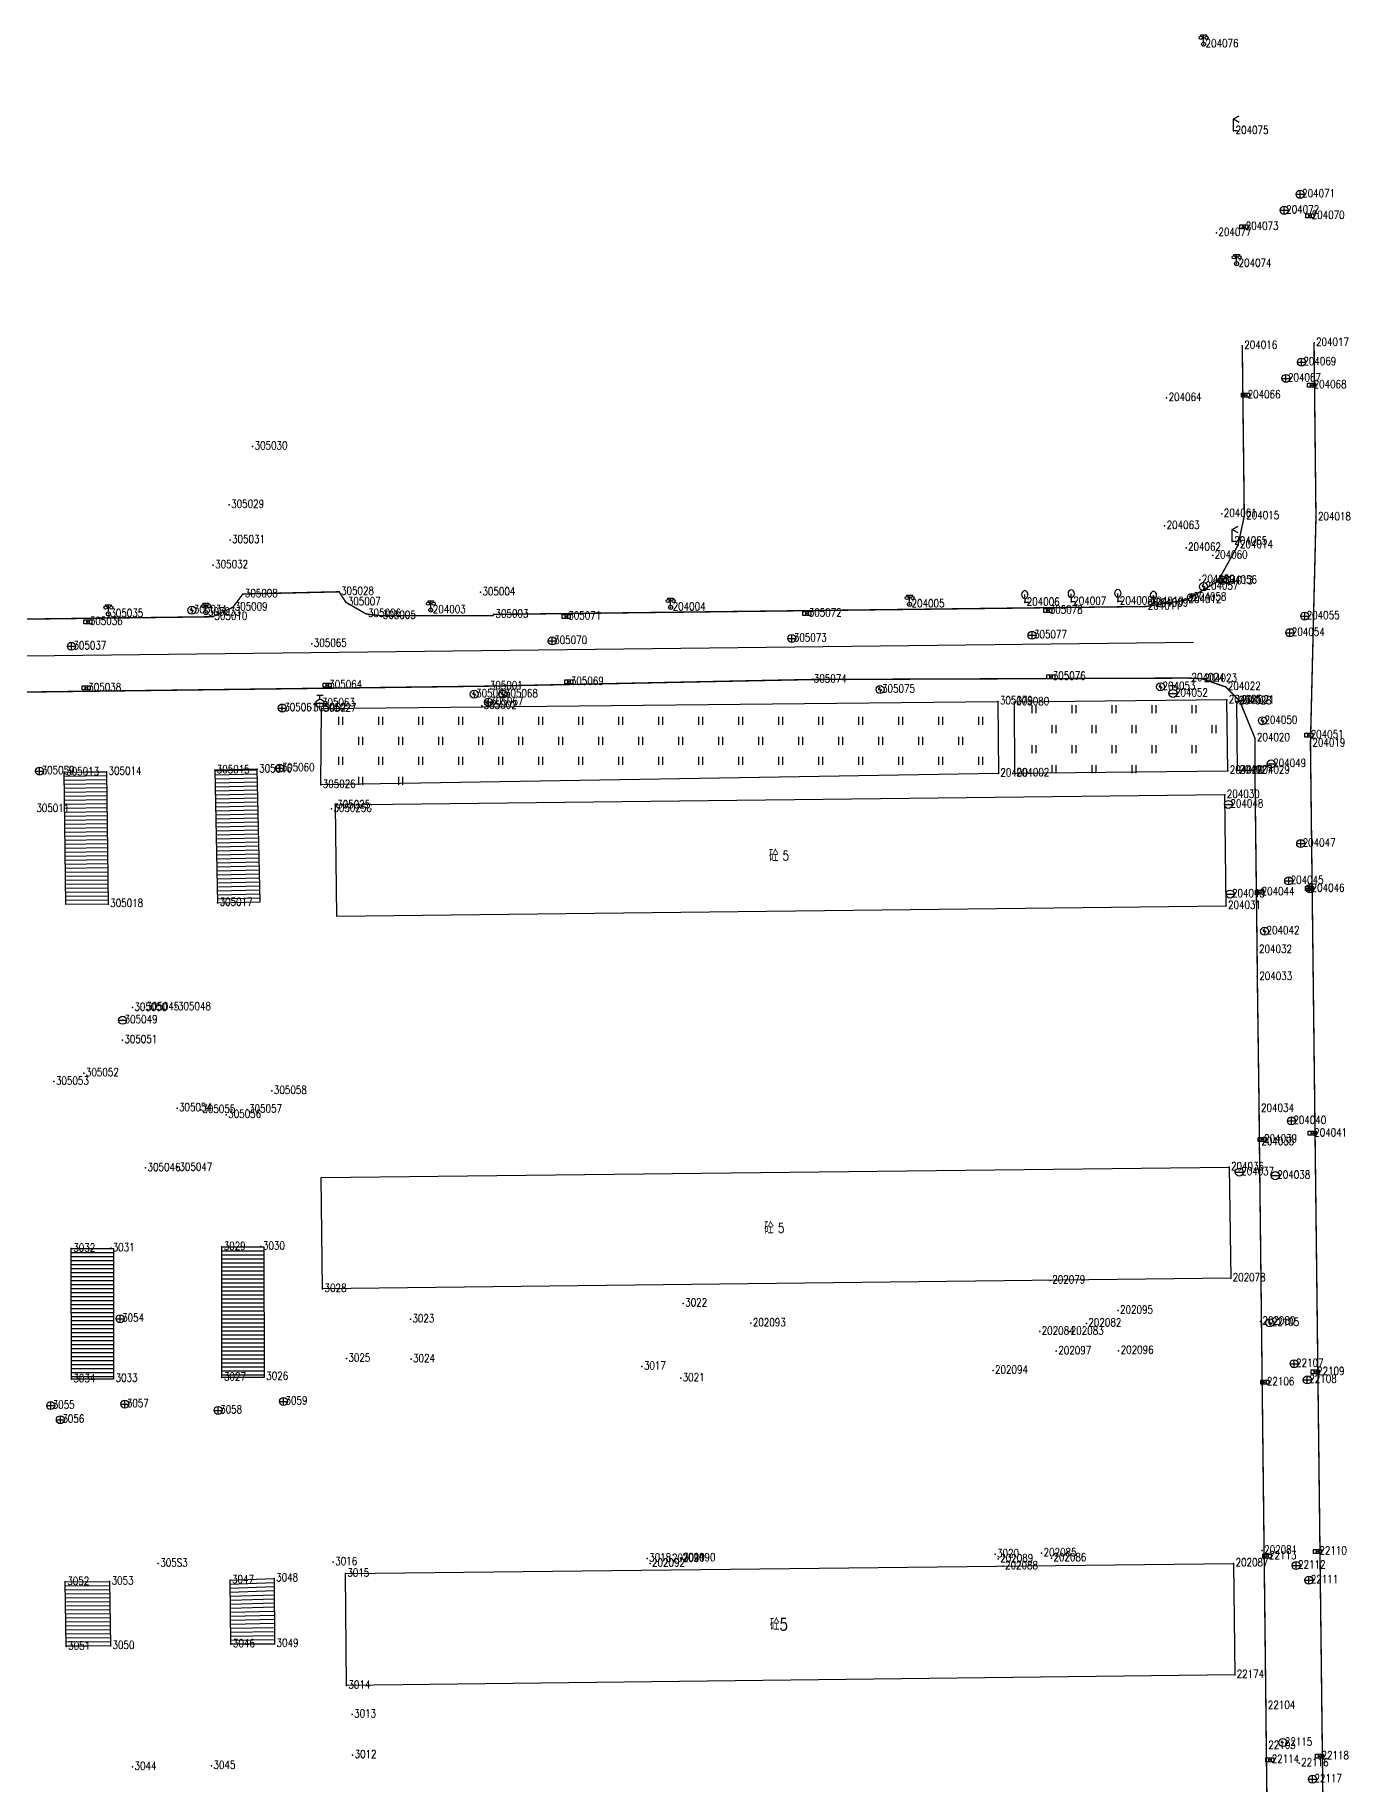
# Model space of a CAD drawing. Extents: x 953 to 1485, y 1110 to 1494.
# Drawn here: x 1320.2 to 1484.5, y 1275.4 to 1493.9 of the extents above; entities that cross this region are included whole.
import ezdxf
from ezdxf.enums import TextEntityAlignment as Align

# ---------------------------------------------------------------- set-up
doc = ezdxf.new("R2010")
doc.units = 0
doc.header["$LTSCALE"] = 0.5
doc.header["$PDSIZE"] = 0.2
doc.layers.get('0').update_dxf_attribs({"linetype": 'CONTINUOUS'})
doc.layers.add('ASSIST', color=7, linetype='CONTINUOUS', plot=False)
for name, color, linetype in [('DLDW', 11, 'CONTINUOUS'), ('DLSS', 4, 'CONTINUOUS'), ('GXYZ', 2, 'CONTINUOUS'), ('JMD', 6, 'CONTINUOUS'), ('ZBTZ', 3, 'CONTINUOUS'), ('ZDH', 1, 'CONTINUOUS')]:
    doc.layers.add(name, color=color, linetype=linetype)
doc.styles.add('HZ', font='rs.shx', dxfattribs={"width": 0.8, "bigfont": 'hztxt.shx'})
doc.linetypes.add('1161', pattern='A,0,[149,AAA.SHX,S=0.15,R=0,X=0,Y=0],-1.6', length=1.6)

# ---------------------------------------------------------------- blocks, each defined once
blk = doc.blocks.new('gc097')
for p, q in [((-0.7, 2), (-0.7, 2.3)), ((-0.7, 2.3), (0.7, 2.3)), ((0, 0.5), (0, 2.3)), ((0.7, 2.3), (0.7, 2))]:
    blk.add_line(p, q)
for centre, radius in [((-0.7, 1.6), 0.4), ((0, 0), 0.5), ((0.73, 1.6), 0.4)]:
    blk.add_circle(centre, radius)
blk = doc.blocks.new('gc052')
for p, q in [((0, 3), (1.39, 3.8)), ((0, 3), (1.39, 2.2)), ((0, 0), (0, 3)), ((1, 0), (0, 0))]:
    blk.add_line(p, q)
blk = doc.blocks.new('gc133')
for p, q in [((-1, 0), (1, 0)), ((-0.8, 2), (0.8, 2)), ((0, 1), (0, 2))]:
    blk.add_line(p, q)
blk.add_circle((0, 0), 1)
blk = doc.blocks.new('gc042')
blk.add_line((-1, 0), (1, 0))
blk.add_circle((0, 0), 1)
blk = doc.blocks.new('gc041')
for p, q in [((-1, 0.5), (1, 0.5)), ((-1, -0.5), (-1, 0.5)), ((-0.33, 0.5), (-0.33, -0.5)), ((0.33, 0.5), (0.33, -0.5)), ((1, 0.5), (1, -0.5)), ((1, -0.5), (-1, -0.5))]:
    blk.add_line(p, q)
blk = doc.blocks.new('gc043')
for p, q in [((-1, 0), (1, 0)), ((0, -1), (0, 1))]:
    blk.add_line(p, q)
blk.add_circle((0, 0), 1)
blk = doc.blocks.new('gc050')
for p, q in [((-0.35, 0), (0.05, 0.69)), ((-0.35, 0), (0.35, 0)), ((0.35, 0), (-0.06, -0.69))]:
    blk.add_line(p, q)
blk.add_circle((0, 0), 1)
blk = doc.blocks.new('gc188')
blk.add_circle((0, 0), 1)
blk = doc.blocks.new('gc143')
for p, q in [((0, 1), (0, 2)), ((0, 1), (0, 0)), ((1, 0), (0, 0))]:
    blk.add_line(p, q)
for centre, start, end in [((0.225, 2), 102.68038, 257.31962), ((-0.225, 2), 282.68038, 77.31962)]:
    blk.add_arc(centre, 1.025, start, end)
blk = doc.blocks.new('gc323')
at = {"flags": 128}
for points in [[(-0.5, 0), (-0.5, 2)], [(0.5, 0), (0.5, 2)]]:
    blk.add_lwpolyline(points, dxfattribs=at)

msp = doc.modelspace()

# ---------------------------------------------------------------- linework, layer by layer
at = {"linetype": 'Continuous'}
msp.add_line((1228.66, 1415.36, 10.81), (1464.96, 1418.07), dxfattribs=at)
at = {"layer": 'ASSIST', "linetype": 'Continuous', "flags": 128}
for points in [[(1329.13, 1401.9), (1329.33, 1385.37), (1324.04, 1385.31), (1323.83, 1401.84)], [(1342.65, 1402.09), (1343.01, 1385.53), (1348.31, 1385.65), (1347.95, 1402.2)], [(1324.73, 1325.99), (1324.72, 1342.32), (1329.99, 1342.32), (1330.01, 1326)], [(1343.55, 1326.22), (1343.52, 1342.53), (1348.8, 1342.54), (1348.83, 1326.23)], [(1324.08, 1292.6), (1323.97, 1300.67), (1329.51, 1300.72), (1329.62, 1292.67)], [(1344.67, 1292.89), (1344.56, 1300.9), (1350.07, 1301.11), (1350.11, 1292.94)]]:
    msp.add_lwpolyline(points, close=True, dxfattribs=at)
at = {"layer": 'DLSS', "linetype": 'Continuous', "const_width": 0.175, "flags": 128}
for points in [[(1480.04, 1455.48), (1480.28, 1433.69), (1479.59, 1405.43), (1481.85, 1213.92)], [(1377.49, 1421.55), (1459.01, 1422.54), (1464.1, 1423.36), (1468.03, 1425.71), (1470.54, 1430.22), (1471.32, 1433.84), (1471.07, 1455.12)], [(1312.17, 1420.88), (1342.36, 1421.26), (1344.89, 1422.42), (1346.16, 1424.1), (1358.18, 1424.38), (1359.03, 1423.07), (1361.56, 1421.61), (1363.41, 1421.39), (1377.49, 1421.39)], [(1216.91, 1400.79), (1219.98, 1407.4), (1229.42, 1410.8), (1250.92, 1411.11), (1311.19, 1411.75), (1376.78, 1412.59), (1417.27, 1413.42), (1464.48, 1413.6), (1466.04, 1413.51), (1469.01, 1412.49), (1470.72, 1410.79), (1472.65, 1406.1), (1472.65, 1402.07), (1472.92, 1379.64), (1472.95, 1376.26), (1473.17, 1359.79), (1473.21, 1355.64), (1474.02, 1285.2), (1474.07, 1280.2), (1474.27, 1263.71)]]:
    msp.add_lwpolyline(points, dxfattribs=at)
at = {"layer": 'JMD', "linetype": 'Continuous'}
for p, q in [((1329.13, 1401.87), (1323.83, 1401.81)), ((1324.04, 1385.31), (1323.83, 1401.84)), ((1329.14, 1401.37), (1323.84, 1401.31)), ((1329.14, 1400.87), (1323.85, 1400.81)), ((1329.13, 1401.9), (1329.33, 1385.37)), ((1342.65, 1402.09), (1343.01, 1385.53)), ((1342.66, 1402.03), (1347.95, 1402.14)), ((1342.67, 1401.53), (1347.96, 1401.64)), ((1342.68, 1401.03), (1347.97, 1401.14)), ((1348.31, 1385.65), (1347.95, 1402.2)), ((1329.15, 1400.37), (1323.85, 1400.31)), ((1329.16, 1399.87), (1323.86, 1399.81)), ((1329.16, 1399.37), (1323.87, 1399.31)), ((1329.17, 1398.87), (1323.87, 1398.81)), ((1342.69, 1400.53), (1347.99, 1400.64)), ((1342.7, 1400.03), (1348, 1400.14)), ((1342.71, 1399.53), (1348.01, 1399.64)), ((1342.72, 1399.03), (1348.02, 1399.14)), ((1342.73, 1398.53), (1348.03, 1398.64)), ((1329.17, 1398.37), (1323.88, 1398.31)), ((1329.18, 1397.87), (1323.88, 1397.81)), ((1329.19, 1397.37), (1323.89, 1397.31)), ((1329.19, 1396.87), (1323.9, 1396.81)), ((1342.74, 1398.03), (1348.04, 1398.14)), ((1342.75, 1397.53), (1348.05, 1397.64)), ((1342.76, 1397.03), (1348.06, 1397.14)), ((1342.77, 1396.53), (1348.07, 1396.64)), ((1329.2, 1396.37), (1323.9, 1396.31)), ((1329.2, 1395.87), (1323.91, 1395.81)), ((1329.21, 1395.37), (1323.91, 1395.31)), ((1329.22, 1394.87), (1323.92, 1394.81)), ((1329.22, 1394.37), (1323.93, 1394.31)), ((1342.79, 1396.03), (1348.08, 1396.14)), ((1342.8, 1395.53), (1348.09, 1395.64)), ((1342.81, 1395.03), (1348.11, 1395.14)), ((1342.82, 1394.53), (1348.12, 1394.64)), ((1329.23, 1393.87), (1323.93, 1393.81)), ((1329.24, 1393.37), (1323.94, 1393.31)), ((1329.24, 1392.87), (1323.95, 1392.81)), ((1329.25, 1392.37), (1323.95, 1392.31)), ((1342.83, 1394.03), (1348.13, 1394.14)), ((1342.84, 1393.53), (1348.14, 1393.64)), ((1342.85, 1393.03), (1348.15, 1393.14)), ((1342.86, 1392.53), (1348.16, 1392.64)), ((1342.87, 1392.03), (1348.17, 1392.14)), ((1329.25, 1391.87), (1323.96, 1391.81)), ((1329.26, 1391.37), (1323.96, 1391.31)), ((1329.27, 1390.87), (1323.97, 1390.81)), ((1329.27, 1390.37), (1323.98, 1390.31)), ((1329.28, 1389.87), (1323.98, 1389.81)), ((1342.88, 1391.53), (1348.18, 1391.64)), ((1342.89, 1391.03), (1348.19, 1391.14)), ((1342.91, 1390.53), (1348.2, 1390.65)), ((1342.92, 1390.03), (1348.21, 1390.15)), ((1329.28, 1389.37), (1323.99, 1389.31)), ((1329.29, 1388.87), (1323.99, 1388.81)), ((1329.3, 1388.37), (1324, 1388.31)), ((1329.3, 1387.87), (1324.01, 1387.81)), ((1342.93, 1389.53), (1348.22, 1389.65)), ((1342.94, 1389.03), (1348.24, 1389.15)), ((1342.95, 1388.53), (1348.25, 1388.65)), ((1342.96, 1388.03), (1348.26, 1388.15)), ((1342.97, 1387.53), (1348.27, 1387.65)), ((1329.31, 1387.37), (1324.01, 1387.31)), ((1329.32, 1386.87), (1324.02, 1386.81)), ((1329.32, 1386.37), (1324.03, 1386.31)), ((1329.33, 1385.87), (1324.03, 1385.81)), ((1342.98, 1387.03), (1348.28, 1387.15)), ((1342.99, 1386.53), (1348.29, 1386.65)), ((1343, 1386.03), (1348.3, 1386.15)), ((1343.01, 1385.53), (1348.31, 1385.65)), ((1329.33, 1385.37), (1324.04, 1385.31)), ((1324.73, 1325.99), (1324.72, 1342.32)), ((1324.72, 1342.32), (1329.99, 1342.32)), ((1324.72, 1341.82), (1329.99, 1341.82)), ((1329.99, 1342.32), (1330.01, 1326)), ((1343.52, 1342.53), (1348.8, 1342.54)), ((1343.55, 1326.22), (1343.52, 1342.53)), ((1343.52, 1342.03), (1348.8, 1342.04)), ((1348.8, 1342.54), (1348.83, 1326.23)), ((1324.72, 1341.32), (1329.99, 1341.32)), ((1324.72, 1340.82), (1329.99, 1340.82)), ((1324.72, 1340.32), (1329.99, 1340.32)), ((1324.72, 1339.82), (1329.99, 1339.82)), ((1343.52, 1341.53), (1348.8, 1341.54)), ((1343.52, 1341.03), (1348.8, 1341.04)), ((1343.52, 1340.53), (1348.8, 1340.54)), ((1343.53, 1340.03), (1348.8, 1340.04)), ((1324.72, 1339.32), (1329.99, 1339.32)), ((1324.72, 1338.82), (1329.99, 1338.82)), ((1324.72, 1338.32), (1329.99, 1338.32)), ((1324.72, 1337.82), (1329.99, 1337.82)), ((1343.53, 1339.53), (1348.8, 1339.54)), ((1343.53, 1339.03), (1348.8, 1339.04)), ((1343.53, 1338.53), (1348.8, 1338.54)), ((1343.53, 1338.03), (1348.81, 1338.04)), ((1343.53, 1337.53), (1348.81, 1337.54)), ((1324.72, 1337.32), (1329.99, 1337.32)), ((1324.72, 1336.82), (1329.99, 1336.82)), ((1324.72, 1336.32), (1329.99, 1336.32)), ((1324.72, 1335.82), (1330, 1335.82)), ((1324.72, 1335.32), (1330, 1335.32)), ((1343.53, 1337.03), (1348.81, 1337.04)), ((1343.53, 1336.53), (1348.81, 1336.54)), ((1343.53, 1336.03), (1348.81, 1336.04)), ((1343.53, 1335.53), (1348.81, 1335.54)), ((1324.72, 1334.82), (1330, 1334.82)), ((1324.72, 1334.32), (1330, 1334.32)), ((1324.72, 1333.82), (1330, 1333.82)), ((1324.72, 1333.32), (1330, 1333.32)), ((1343.53, 1335.03), (1348.81, 1335.04)), ((1343.54, 1334.53), (1348.81, 1334.54)), ((1343.54, 1334.03), (1348.81, 1334.04)), ((1343.54, 1333.53), (1348.81, 1333.54)), ((1343.54, 1333.03), (1348.81, 1333.04)), ((1324.73, 1332.82), (1330, 1332.82)), ((1324.73, 1332.32), (1330, 1332.32)), ((1324.73, 1331.82), (1330, 1331.82)), ((1324.73, 1331.32), (1330, 1331.32)), ((1324.73, 1330.82), (1330, 1330.82)), ((1343.54, 1332.53), (1348.81, 1332.54)), ((1343.54, 1332.03), (1348.82, 1332.04)), ((1343.54, 1331.53), (1348.82, 1331.54)), ((1343.54, 1331.03), (1348.82, 1331.04)), ((1324.73, 1330.32), (1330, 1330.32)), ((1324.73, 1329.82), (1330, 1329.82)), ((1324.73, 1329.32), (1330, 1329.32)), ((1324.73, 1328.82), (1330, 1328.82)), ((1343.54, 1330.53), (1348.82, 1330.54)), ((1343.54, 1330.03), (1348.82, 1330.04)), ((1343.54, 1329.53), (1348.82, 1329.54)), ((1343.55, 1329.03), (1348.82, 1329.04)), ((1324.73, 1328.32), (1330, 1328.32)), ((1324.73, 1327.82), (1330, 1327.82)), ((1324.73, 1327.32), (1330, 1327.32)), ((1324.73, 1326.82), (1330, 1326.82)), ((1343.55, 1328.53), (1348.82, 1328.54)), ((1343.55, 1328.03), (1348.82, 1328.04)), ((1343.55, 1327.53), (1348.82, 1327.54)), ((1343.55, 1327.03), (1348.82, 1327.04)), ((1343.55, 1326.53), (1348.83, 1326.54)), ((1324.73, 1326.32), (1330, 1326.32)), ((1323.97, 1300.67), (1329.51, 1300.72)), ((1324.08, 1292.6), (1323.97, 1300.67)), ((1329.51, 1300.72), (1329.62, 1292.67)), ((1344.56, 1300.9), (1350.07, 1301.11)), ((1344.67, 1292.89), (1344.56, 1300.9)), ((1344.57, 1300.4), (1350.08, 1300.6)), ((1350.07, 1301.11), (1350.11, 1292.94)), ((1323.98, 1300.17), (1329.51, 1300.22)), ((1323.99, 1299.67), (1329.52, 1299.72)), ((1324, 1299.17), (1329.53, 1299.22)), ((1324, 1298.67), (1329.54, 1298.72)), ((1324.01, 1298.17), (1329.54, 1298.23)), ((1344.57, 1299.9), (1350.08, 1300.09)), ((1344.58, 1299.4), (1350.08, 1299.58)), ((1344.59, 1298.9), (1350.08, 1299.07)), ((1344.6, 1298.4), (1350.09, 1298.56)), ((1344.6, 1297.9), (1350.09, 1298.05)), ((1324.02, 1297.67), (1329.55, 1297.73)), ((1324.02, 1297.17), (1329.56, 1297.23)), ((1324.03, 1296.67), (1329.56, 1296.73)), ((1324.04, 1296.17), (1329.57, 1296.23)), ((1344.61, 1297.4), (1350.09, 1297.54)), ((1344.62, 1296.9), (1350.09, 1297.03)), ((1344.62, 1296.4), (1350.1, 1296.52)), ((1344.63, 1295.9), (1350.1, 1296.01)), ((1324.04, 1295.67), (1329.58, 1295.73)), ((1324.05, 1295.17), (1329.58, 1295.23)), ((1324.06, 1294.67), (1329.59, 1294.73)), ((1324.06, 1294.17), (1329.6, 1294.24)), ((1324.07, 1293.67), (1329.6, 1293.74)), ((1344.64, 1295.4), (1350.1, 1295.5)), ((1344.65, 1294.9), (1350.1, 1294.99)), ((1344.65, 1294.4), (1350.11, 1294.48)), ((1344.66, 1293.9), (1350.11, 1293.97)), ((1324.08, 1293.17), (1329.61, 1293.24)), ((1324.08, 1292.67), (1329.62, 1292.74)), ((1344.67, 1293.4), (1350.11, 1293.46)), ((1344.67, 1292.9), (1350.11, 1292.95))]:
    msp.add_line(p, q, dxfattribs=at)
at = {"layer": 'JMD', "linetype": 'Continuous', "flags": 128}
for points in [[(1469.04, 1385.14), (1468.89, 1399.01), (1357.71, 1397.71), (1357.85, 1383.84)], [(1469.42, 1352.51), (1469.62, 1338.61), (1356.12, 1337.29), (1355.93, 1351.18)]]:
    msp.add_lwpolyline(points, close=True, dxfattribs=at)
at = {"layer": 'JMD', "linetype": 'Continuous', "elevation": 14.28, "flags": 128}
msp.add_lwpolyline([(1469.98, 1302.99), (1470.12, 1289.05), (1359.1, 1287.72), (1358.97, 1301.72)], close=True, dxfattribs=at)
at = {"layer": 'ZBTZ', "linetype": '1161', "flags": 128}
for points in [[(1355.98, 1409.81), (1440.53, 1410.69), (1440.59, 1401.69), (1355.9, 1400.27)], [(1472.65, 1402.07), (1470.46, 1402.06), (1470.37, 1410.69), (1470.72, 1410.79), (1472.65, 1406.1), (1472.65, 1402.07)]]:
    msp.add_lwpolyline(points, close=True, dxfattribs=at)
at = {"layer": 'ZBTZ', "linetype": '1161', "elevation": 14.03, "flags": 128}
msp.add_lwpolyline([(1442.57, 1410.59), (1442.59, 1401.71), (1469.26, 1402.03), (1469.14, 1410.86)], close=True, dxfattribs=at)
at = {"layer": 'ZDH', "linetype": 'Continuous'}
for p in [(1466.23, 1492.8, 13.77), (1469.98, 1481.96, 13.82), (1478.3, 1474.04, 13.7), (1476.31, 1472.04, 13.74), (1479.5, 1471.35, 13.68), (1467.84, 1469.22, 13.89), (1471.25, 1469.99, 13.7), (1470.36, 1465.37, 13.86), (1480.04, 1455.48, 13.72), (1471.07, 1455.12, 13.73), (1476.53, 1451.03, 13.8), (1478.46, 1453.07, 13.76), (1471.49, 1448.94, 13.75), (1479.74, 1450.19, 13.74), (1461.62, 1448.6, 15.53), (1347.38, 1442.54, 15.85), (1344.45, 1435.26, 16.37), (1468.51, 1434.12, 14), (1471.32, 1433.84, 13.81), (1480.28, 1433.69, 13.8), (1461.37, 1432.62, 15.93), (1344.56, 1430.85, 15.15), (1464.04, 1429.89, 14.66), (1469.82, 1430.68, 14.01), (1470.54, 1430.22, 13.86), (1342.45, 1427.71, 14.13), (1467.37, 1428.92, 14.03), (1465.77, 1425.88, 13.98), (1466.22, 1425.02, 13.93), (1468.03, 1425.71, 13.81), (1468.54, 1425.8, 13.83), (1346.16, 1424.1, 13.42), (1358.18, 1424.38, 13.64), (1359.03, 1423.07, 13.55), (1375.85, 1424.32, 13.92), (1429.49, 1422.81, 13.95), (1443.88, 1423.03, 13.11), (1449.7, 1423.14, 13.18), (1455.52, 1423.18, 13.22), (1459.39, 1423.12, 17.2), (1459.96, 1422.94, 13.44), (1464.1, 1423.36, 13.87), (1464.72, 1423.67, 13.88), (1326.78, 1420.63, 12.83), (1329.35, 1421.61, 13.08), (1339.79, 1422.08, 13.29), (1341.55, 1421.79, 13.31), (1342.36, 1421.26, 13.18), (1344.89, 1422.42, 13.3), (1361.56, 1421.61, 13.55), (1363.41, 1421.39, 13.58), (1369.65, 1422.09, 13.83), (1377.49, 1421.55, 13.77), (1386.58, 1421.3, 13.8), (1399.62, 1422.43, 13.98), (1416.64, 1421.67, 13.82), (1446.76, 1422.05, 13.81), (1459.01, 1422.54, 13.86), (1478.88, 1421.35, 13.95), (1384.82, 1418.25, 13.87), (1414.77, 1418.56, 13.91), (1444.79, 1418.95, 13.9), (1477.01, 1419.27, 13.99), (1324.73, 1417.57, 12.86), (1354.78, 1417.88, 13.5), (1326.59, 1412.36, 12.84), (1356.71, 1412.71, 13.49), (1376.78, 1412.59, 13.77), (1386.9, 1413.12, 13.8), (1417.27, 1413.42, 13.85), (1425.8, 1412.17, 14.02), (1447.13, 1413.77, 13.84), (1460.85, 1412.51, 14.02), (1462.41, 1411.68, 13.13), (1464.48, 1413.6, 13.86), (1466.04, 1413.51, 13.87), (1469.01, 1412.49, 13.89), (1351.09, 1409.86, 13.52), (1354.7, 1409.82, 13.6), (1355.8, 1410.46, 12.83), (1355.98, 1409.81, 13.61), (1375.07, 1411.58, 13.9), (1376.02, 1410.14, 13.93), (1376.85, 1410.59, 13.92), (1378.67, 1411.6, 13.93), (1440.53, 1410.69, 14.02), (1442.57, 1410.59, 14.03), (1469.14, 1410.86, 13.99), (1470.37, 1410.69, 13.99), (1470.72, 1410.79, 13.87), (1473.59, 1408.27, 13.86), (1472.65, 1406.1, 13.86), (1479.37, 1406.46, 13.82), (1479.59, 1405.43, 13.81), (1320.76, 1401.97, 13.81), (1323.83, 1401.84, 13.96), (1329.13, 1401.9, 13.96), (1342.65, 1402.09, 13.91), (1347.95, 1402.2, 13.91), (1350.76, 1402.34, 13.89), (1440.59, 1401.69, 14.16), (1442.59, 1401.71, 14.17), (1469.26, 1402.03, 14.15), (1470.46, 1402.06, 14.13), (1472.65, 1402.07, 13.84), (1474.68, 1402.87, 13.84), (1355.9, 1400.27, 14.2), (1468.89, 1399.01, 14.33), (1357.22, 1397.27, 14.32), (1357.71, 1397.71, 19.72), (1469.34, 1397.82, 14.35), (1478.37, 1392.92, 13.91), (1476.87, 1388.25, 13.95), (1343.01, 1385.53, 19.73), (1469.54, 1386.61, 14.35), (1473.23, 1386.85, 13.92), (1479.48, 1387.29, 13.87), (1329.33, 1385.37, 19.74), (1469.04, 1385.14, 14.35), (1473.85, 1381.97, 13.89), (1472.92, 1379.64, 13.88), (1472.95, 1376.26, 13.88), (1332.35, 1372.42, 14.06), (1333.86, 1372.47, 14.29), (1337.8, 1372.5, 14.31), (1331.13, 1370.85, 14.05), (1331.1, 1368.38, 14.06), (1326.29, 1364.23, 14.02), (1322.55, 1363.18, 14.03), (1349.79, 1362.02, 14.02), (1337.93, 1359.87, 14.17), (1340.85, 1359.66, 14.01), (1346.69, 1359.71, 14), (1473.17, 1359.79, 13.78), (1344.08, 1359.03, 14), (1477.21, 1358.27, 13.82), (1473.21, 1355.64, 13.78), (1473.55, 1355.96, 13.76), (1479.81, 1356.72, 13.76), (1334, 1352.39, 14.29), (1337.98, 1352.43, 14.3), (1469.42, 1352.51, 14.33), (1470.69, 1351.87, 14.32), (1475.2, 1351.43, 13.76), (1324.72, 1342.32, 19.7), (1329.64, 1342.37, 19.7), (1343.52, 1342.53, 19.72), (1348.42, 1342.58, 19.71), (1447.07, 1338.33, 14.33), (1469.62, 1338.61, 14.33), (1356.12, 1337.29, 14.31), (1401.2, 1335.47, 14.3), (1330.82, 1333.56, 13.99), (1367.1, 1333.49, 14.25), (1455.55, 1334.57, 14.29), (1473.34, 1333.22, 13.79), (1474.51, 1333.04, 13.67), (1409.65, 1332.99, 17.13), (1445.75, 1331.96, 14.01), (1449.38, 1331.94, 13.94), (1451.59, 1332.97, 14.05), (1447.83, 1329.5, 13.93), (1455.62, 1329.56, 13.95), (1359.1, 1328.58, 14.04), (1367.18, 1328.5, 14.02), (1396.04, 1327.59, 13.97), (1439.92, 1327.08, 14.29), (1477.55, 1327.93, 13.66), (1480.17, 1326.9, 13.61), (1324.73, 1325.99, 14.01), (1330.01, 1326.07, 14.01), (1343.55, 1326.22, 14.01), (1348.83, 1326.31, 14.02), (1400.88, 1326.12, 14.05), (1473.9, 1325.61, 13.62), (1479.2, 1325.92, 13.65), (1322.15, 1322.7, 13.93), (1331.41, 1322.89, 13.93), (1343.07, 1322.1, 13.94), (1351.24, 1323.23, 13.95), (1323.35, 1320.94, 13.93), (1335.59, 1302.96, 14.13), (1357.46, 1303.14, 14.38), (1396.69, 1303.6, 14.37), (1397.05, 1302.96, 14.36), (1399.54, 1303.55, 14.26), (1400.86, 1303.65, 14.37), (1400.93, 1303.64, 14.37), (1440.17, 1304.13, 14.36), (1440.57, 1303.54, 14.38), (1441.18, 1302.64, 14.29), (1445.99, 1304.25, 13.81), (1447.22, 1303.64, 14.27), (1469.98, 1302.99, 14.28), (1473.56, 1304.59, 13.68), (1474.16, 1303.89, 13.5), (1477.8, 1302.72, 13.57), (1480.46, 1304.49, 13.51), (1323.97, 1300.67, 14.27), (1329.51, 1300.72, 14.28), (1344.56, 1300.9, 14.28), (1350.07, 1301.11, 14.28), (1358.97, 1301.72, 14.26), (1479.39, 1300.89, 13.53), (1324.08, 1292.6, 14.39), (1329.62, 1292.67, 14.39), (1344.67, 1292.89, 14.41), (1350.11, 1292.94, 14.41), (1359.1, 1287.72, 14.26), (1470.12, 1289.05, 14.27), (1474.02, 1285.2, 13.44), (1359.82, 1284.12, 14.26), (1476.14, 1280.6, 13.43), (1359.88, 1279.04, 14.26), (1474.07, 1280.2, 13.41), (1474.5, 1278.45, 13.39), (1480.72, 1278.9, 13.4), (1332.37, 1277.57, 14.34), (1342.24, 1277.7, 14.34), (1478.18, 1278.02, 13.44), (1479.84, 1276.02, 13.4)]:
    msp.add_point(p, dxfattribs=at)

# ---------------------------------------------------------------- block references
at = {"layer": 'DLDW', "linetype": 'Continuous', "xscale": 0.5, "yscale": 0.5}
for p in [(1466.23, 1492.8, 13.77), (1470.36, 1465.37, 13.86), (1329.35, 1421.61, 13.08), (1341.55, 1421.79, 13.31), (1369.65, 1422.09, 13.83), (1399.62, 1422.43, 13.98), (1429.49, 1422.81, 13.95)]:
    msp.add_blockref('gc097', p, dxfattribs=at)
at = {"layer": 'DLSS', "linetype": 'Continuous', "xscale": 0.5, "yscale": 0.5}
for p in [(1469.98, 1481.96, 13.82), (1469.82, 1430.68, 14.01)]:
    msp.add_blockref('gc052', p, dxfattribs=at)
at = {"layer": 'GXYZ', "linetype": 'Continuous', "xscale": 0.5, "yscale": 0.5}
for name, p in [('gc043', (1478.3, 1474.04, 13.7)), ('gc043', (1476.31, 1472.04, 13.74)), ('gc041', (1479.5, 1471.35, 13.68)), ('gc041', (1471.25, 1469.99, 13.7)), ('gc043', (1478.46, 1453.07, 13.76)), ('gc043', (1476.53, 1451.03, 13.8)), ('gc041', (1471.49, 1448.94, 13.75)), ('gc041', (1479.74, 1450.19, 13.74)), ('gc050', (1466.22, 1425.02, 13.93)), ('gc041', (1468.54, 1425.8, 13.83)), ('gc050', (1464.72, 1423.67, 13.88)), ('gc041', (1326.78, 1420.63, 12.83)), ('gc050', (1339.79, 1422.08, 13.29)), ('gc041', (1386.58, 1421.3, 13.8)), ('gc041', (1416.64, 1421.67, 13.82)), ('gc041', (1446.76, 1422.05, 13.81)), ('gc043', (1478.88, 1421.35, 13.95)), ('gc043', (1384.82, 1418.25, 13.87)), ('gc043', (1414.77, 1418.56, 13.91)), ('gc043', (1444.79, 1418.95, 13.9)), ('gc043', (1477.01, 1419.27, 13.99)), ('gc043', (1324.73, 1417.57, 12.86)), ('gc041', (1447.13, 1413.77, 13.84)), ('gc041', (1326.59, 1412.36, 12.84)), ('gc041', (1356.71, 1412.71, 13.49)), ('gc050', (1375.07, 1411.58, 13.9)), ('gc050', (1378.67, 1411.6, 13.93)), ('gc041', (1386.9, 1413.12, 13.8)), ('gc050', (1425.8, 1412.17, 14.02)), ('gc050', (1460.85, 1412.51, 14.02)), ('gc133', (1462.41, 1411.68, 13.13)), ('gc043', (1351.09, 1409.86, 13.52)), ('gc133', (1355.8, 1410.46, 12.83)), ('gc043', (1376.85, 1410.59, 13.92)), ('gc050', (1473.59, 1408.27, 13.86)), ('gc041', (1479.37, 1406.46, 13.82)), ('gc042', (1474.68, 1402.87, 13.84)), ('gc043', (1320.76, 1401.97, 13.81)), ('gc043', (1350.76, 1402.34, 13.89)), ('gc042', (1469.34, 1397.82, 14.35)), ('gc043', (1478.37, 1392.92, 13.91)), ('gc043', (1476.87, 1388.25, 13.95)), ('gc043', (1479.48, 1387.29, 13.87)), ('gc042', (1469.54, 1386.61, 14.35)), ('gc041', (1473.23, 1386.85, 13.92)), ('gc041', (1479.48, 1387.29, 13.87)), ('gc050', (1473.85, 1381.97, 13.89)), ('gc042', (1331.13, 1370.85, 14.05)), ('gc043', (1477.21, 1358.27, 13.82)), ('gc041', (1473.55, 1355.96, 13.76)), ('gc041', (1479.81, 1356.72, 13.76)), ('gc042', (1470.69, 1351.87, 14.32)), ('gc042', (1475.2, 1351.43, 13.76)), ('gc043', (1330.82, 1333.56, 13.99)), ('gc050', (1474.51, 1333.04, 13.67)), ('gc043', (1477.55, 1327.93, 13.66)), ('gc041', (1480.17, 1326.9, 13.61)), ('gc041', (1473.9, 1325.61, 13.62)), ('gc043', (1479.2, 1325.92, 13.65)), ('gc043', (1322.15, 1322.7, 13.93)), ('gc043', (1331.41, 1322.89, 13.93)), ('gc043', (1343.07, 1322.1, 13.94)), ('gc043', (1351.24, 1323.23, 13.95)), ('gc043', (1323.35, 1320.94, 13.93)), ('gc041', (1480.46, 1304.49, 13.51)), ('gc041', (1474.16, 1303.89, 13.5)), ('gc043', (1477.8, 1302.72, 13.57)), ('gc043', (1479.39, 1300.89, 13.53)), ('gc188', (1476.14, 1280.6, 13.43)), ('gc041', (1474.5, 1278.45, 13.39)), ('gc041', (1480.72, 1278.9, 13.4)), ('gc043', (1479.84, 1276.02, 13.4))]:
    msp.add_blockref(name, p, dxfattribs=at)
at = {"layer": 'ZBTZ', "linetype": 'Continuous', "xscale": 0.5, "yscale": 0.5}
for name, p in [('gc143', (1443.88, 1423.03, 13.11)), ('gc143', (1449.7, 1423.14, 13.18)), ('gc143', (1455.52, 1423.18, 13.22)), ('gc143', (1459.96, 1422.94, 13.44)), ('gc323', (1445.07, 1409.21)), ('gc323', (1450.07, 1409.21)), ('gc323', (1455.07, 1409.21)), ('gc323', (1460.07, 1409.21)), ('gc323', (1465.07, 1409.21)), ('gc323', (1358.4, 1407.77)), ('gc323', (1363.4, 1407.77)), ('gc323', (1368.4, 1407.77)), ('gc323', (1373.4, 1407.77)), ('gc323', (1378.4, 1407.77)), ('gc323', (1383.4, 1407.77)), ('gc323', (1388.4, 1407.77)), ('gc323', (1393.4, 1407.77)), ('gc323', (1398.4, 1407.77)), ('gc323', (1403.4, 1407.77)), ('gc323', (1408.4, 1407.77)), ('gc323', (1413.4, 1407.77)), ('gc323', (1418.4, 1407.77)), ('gc323', (1423.4, 1407.77)), ('gc323', (1428.4, 1407.77)), ('gc323', (1433.4, 1407.77)), ('gc323', (1438.4, 1407.77)), ('gc323', (1447.57, 1406.71)), ('gc323', (1452.57, 1406.71)), ('gc323', (1457.57, 1406.71)), ('gc323', (1462.57, 1406.71)), ('gc323', (1467.57, 1406.71)), ('gc323', (1360.9, 1405.27)), ('gc323', (1365.9, 1405.27)), ('gc323', (1370.9, 1405.27)), ('gc323', (1375.9, 1405.27)), ('gc323', (1380.9, 1405.27)), ('gc323', (1385.9, 1405.27)), ('gc323', (1390.9, 1405.27)), ('gc323', (1395.9, 1405.27)), ('gc323', (1400.9, 1405.27)), ('gc323', (1405.9, 1405.27)), ('gc323', (1410.9, 1405.27)), ('gc323', (1415.9, 1405.27)), ('gc323', (1420.9, 1405.27)), ('gc323', (1425.9, 1405.27)), ('gc323', (1430.9, 1405.27)), ('gc323', (1435.9, 1405.27)), ('gc323', (1445.07, 1404.21)), ('gc323', (1450.07, 1404.21)), ('gc323', (1455.07, 1404.21)), ('gc323', (1460.07, 1404.21)), ('gc323', (1465.07, 1404.21)), ('gc323', (1358.4, 1402.77)), ('gc323', (1363.4, 1402.77)), ('gc323', (1368.4, 1402.77)), ('gc323', (1373.4, 1402.77)), ('gc323', (1378.4, 1402.77)), ('gc323', (1383.4, 1402.77)), ('gc323', (1388.4, 1402.77)), ('gc323', (1393.4, 1402.77)), ('gc323', (1398.4, 1402.77)), ('gc323', (1403.4, 1402.77)), ('gc323', (1408.4, 1402.77)), ('gc323', (1413.4, 1402.77)), ('gc323', (1418.4, 1402.77)), ('gc323', (1423.4, 1402.77)), ('gc323', (1428.4, 1402.77)), ('gc323', (1433.4, 1402.77)), ('gc323', (1438.4, 1402.77)), ('gc323', (1360.9, 1400.27)), ('gc323', (1365.9, 1400.27)), ('gc323', (1447.57, 1401.71)), ('gc323', (1452.57, 1401.71)), ('gc323', (1457.57, 1401.71))]:
    msp.add_blockref(name, p, dxfattribs=at)

# ---------------------------------------------------------------- texts
at = {"layer": 'JMD', "linetype": 'Continuous', "style": 'HZ', "width": 0.8}
for s, p in [('砼', (1413.12, 1391.42)), ('砼', (1412.52, 1344.9)), ('砼5', (1414.26, 1295.37))]:
    msp.add_text(s, height=1.5, dxfattribs=at).set_placement(p, align=Align.MIDDLE_RIGHT)
for p in [(1413.62, 1391.42), (1413.02, 1344.9)]:
    msp.add_text('5', height=1.2, dxfattribs=at).set_placement(p, align=Align.MIDDLE_LEFT)
at = {"layer": 'ZDH', "linetype": 'Continuous', "style": 'HZ', "width": 0.8}
for s, p in [('204076', (1466.48, 1492.42, 13.77)), ('204075', (1470.23, 1481.58, 13.82)), ('204071', (1478.55, 1473.67, 13.7)), ('204072', (1476.56, 1471.66, 13.74)), ('204070', (1479.75, 1470.97, 13.68)), ('204077', (1468.09, 1468.84, 13.89)), ('204073', (1471.5, 1469.61, 13.7)), ('204074', (1470.61, 1465, 13.86)), ('204016', (1471.32, 1454.74, 13.73)), ('204017', (1480.29, 1455.11, 13.72)), ('204069', (1478.71, 1452.7, 13.76)), ('204067', (1476.78, 1450.66, 13.8)), ('204064', (1461.87, 1448.23, 15.53)), ('204066', (1471.74, 1448.56, 13.75)), ('204068', (1479.99, 1449.82, 13.74)), ('305030', (1347.63, 1442.17, 15.85)), ('305029', (1344.7, 1434.88, 16.37)), ('204061', (1468.76, 1433.75, 14)), ('204015', (1471.57, 1433.46, 13.81)), ('204018', (1480.53, 1433.32, 13.8)), ('305031', (1344.81, 1430.47, 15.15)), ('204063', (1461.62, 1432.24, 15.93)), ('204062', (1464.29, 1429.52, 14.66)), ('204060', (1467.62, 1428.54, 14.03)), ('204065', (1470.07, 1430.3, 14.01)), ('204014', (1470.79, 1429.84, 13.86)), ('305032', (1342.7, 1427.34, 14.13)), ('305028', (1358.43, 1424.01, 13.64)), ('305004', (1376.1, 1423.94, 13.92)), ('204059', (1466.02, 1425.5, 13.98)), ('204057', (1466.47, 1424.65, 13.93)), ('204013', (1468.28, 1425.34, 13.81)), ('204056', (1468.79, 1425.42, 13.83)), ('305034', (1340.04, 1421.7, 13.29)), ('305009', (1345.14, 1422.05, 13.3)), ('305008', (1346.41, 1423.72, 13.42)), ('305007', (1359.28, 1422.7, 13.55)), ('204003', (1369.9, 1421.71, 13.83)), ('204004', (1399.88, 1422.06, 13.98)), ('204005', (1429.74, 1422.44, 13.95)), ('204006', (1444.13, 1422.65, 13.11)), ('305078', (1447.01, 1421.67, 13.81)), ('204007', (1449.95, 1422.76, 13.18)), ('204008', (1455.77, 1422.8, 13.22)), ('204011', (1459.26, 1422.16, 13.86)), ('204010', (1459.64, 1422.75, 17.2)), ('204009', (1460.21, 1422.56, 13.44)), ('204012', (1464.35, 1422.99, 13.87)), ('204058', (1464.97, 1423.29, 13.88)), ('305036', (1327.03, 1420.25, 12.83)), ('305035', (1329.6, 1421.23, 13.08)), ('305033', (1341.8, 1421.41, 13.31)), ('305010', (1342.61, 1420.88, 13.18)), ('305006', (1361.81, 1421.24, 13.55)), ('305005', (1363.66, 1421.02, 13.58)), ('305003', (1377.74, 1421.17, 13.77)), ('305071', (1386.83, 1420.92, 13.8)), ('305072', (1416.89, 1421.3, 13.82)), ('204055', (1479.12, 1420.97, 13.95)), ('305065', (1355.03, 1417.51, 13.5)), ('305070', (1385.07, 1417.87, 13.87)), ('305073', (1415.02, 1418.18, 13.91)), ('305077', (1445.04, 1418.58, 13.9)), ('204054', (1477.26, 1418.89, 13.99)), ('305037', (1324.98, 1417.19, 12.86)), ('305074', (1417.52, 1413.05, 13.85)), ('305076', (1447.38, 1413.4, 13.84)), ('204024', (1464.73, 1413.22, 13.86)), ('204023', (1466.29, 1413.13, 13.87)), ('305038', (1326.84, 1411.98, 12.84)), ('305064', (1356.96, 1412.33, 13.49)), ('305066', (1375.32, 1411.21, 13.9)), ('305001', (1377.03, 1412.21, 13.77)), ('305068', (1378.92, 1411.22, 13.93)), ('305069', (1387.15, 1412.75, 13.8)), ('305075', (1426.05, 1411.79, 14.02)), ('204053', (1461.1, 1412.14, 14.02)), ('204052', (1462.66, 1411.3, 13.13)), ('204022', (1469.26, 1412.12, 13.89)), ('305061', (1351.34, 1409.48, 13.52)), ('305062', (1354.95, 1409.45, 13.6)), ('305063', (1356.05, 1410.09, 12.83)), ('305027', (1356.23, 1409.43, 13.61)), ('305002', (1376.27, 1409.76, 13.93)), ('305067', (1377.1, 1410.22, 13.92)), ('305079', (1440.78, 1410.32, 14.02)), ('305080', (1442.82, 1410.22, 14.03)), ('204025', (1469.39, 1410.48, 13.99)), ('204028', (1470.62, 1410.32, 13.99)), ('204021', (1470.97, 1410.42, 13.87)), ('204050', (1473.84, 1407.89, 13.86)), ('204020', (1472.9, 1405.72, 13.86)), ('204051', (1479.62, 1406.09, 13.82)), ('204019', (1479.84, 1405.06, 13.81)), ('305060', (1351.01, 1401.97, 13.89)), ('204049', (1474.93, 1402.5, 13.84)), ('305059', (1321.01, 1401.6, 13.81)), ('305013', (1324.08, 1401.46, 13.96)), ('305014', (1329.38, 1401.53, 13.96)), ('305015', (1342.9, 1401.71, 13.91)), ('305016', (1348.2, 1401.82, 13.91)), ('305026', (1356.15, 1399.9, 14.2)), ('204001', (1440.84, 1401.31, 14.16)), ('204002', (1442.84, 1401.34, 14.17)), ('204026', (1469.51, 1401.66, 14.15)), ('204027', (1470.71, 1401.68, 14.13)), ('204029', (1472.9, 1401.69, 13.84)), ('204030', (1469.14, 1398.63, 14.33)), ('305011', (1320.35, 1396.88, 14.31)), ('305025G', (1357.47, 1396.9, 14.32)), ('305025', (1357.96, 1397.33, 19.72)), ('204048', (1469.59, 1397.44, 14.35)), ('204047', (1478.62, 1392.55, 13.91)), ('204045', (1477.12, 1387.88, 13.95)), ('204046', (1479.73, 1386.91, 13.87)), ('305018', (1329.58, 1385, 19.74)), ('305017', (1343.26, 1385.16, 19.73)), ('204031', (1469.29, 1384.77, 14.35)), ('204043', (1469.79, 1386.23, 14.35)), ('204044', (1473.48, 1386.47, 13.92)), ('204042', (1474.1, 1381.6, 13.89)), ('204032', (1473.17, 1379.27, 13.88)), ('204033', (1473.2, 1375.89, 13.88)), ('305050', (1332.6, 1372.04, 14.06)), ('305045', (1334.11, 1372.09, 14.29)), ('305048', (1338.05, 1372.12, 14.31)), ('305049', (1331.38, 1370.48, 14.05)), ('305051', (1331.35, 1368, 14.06)), ('305053', (1322.8, 1362.81, 14.03)), ('305052', (1326.54, 1363.86, 14.02)), ('305058', (1350.04, 1361.64, 14.02)), ('305054', (1338.18, 1359.5, 14.17)), ('305055', (1341.1, 1359.28, 14.01)), ('305056', (1344.33, 1358.65, 14)), ('305057', (1346.94, 1359.33, 14)), ('204034', (1473.42, 1359.41, 13.78)), ('204040', (1477.46, 1357.89, 13.82)), ('204041', (1480.06, 1356.34, 13.76)), ('204035', (1473.46, 1355.26, 13.78)), ('204039', (1473.8, 1355.58, 13.76)), ('305046', (1334.25, 1352.01, 14.29)), ('305047', (1338.23, 1352.05, 14.3)), ('204036', (1469.67, 1352.13, 14.33)), ('204037', (1470.94, 1351.5, 14.32)), ('204038', (1475.45, 1351.06, 13.76)), ('3032', (1324.97, 1341.94, 19.7)), ('3031', (1329.89, 1341.99, 19.7)), ('3029', (1343.77, 1342.15, 19.72)), ('3030', (1348.67, 1342.2, 19.71)), ('3028', (1356.37, 1336.91, 14.31)), ('202079', (1447.32, 1337.96, 14.33)), ('202078', (1469.87, 1338.24, 14.33)), ('3022', (1401.45, 1335.1, 14.3)), ('202095', (1455.8, 1334.2, 14.29)), ('3054', (1331.07, 1333.19, 13.99)), ('3023', (1367.35, 1333.11, 14.25)), ('202093', (1409.9, 1332.61, 17.13)), ('202082', (1451.84, 1332.6, 14.05)), ('202080', (1473.59, 1332.85, 13.79)), ('22105', (1474.76, 1332.66, 13.67)), ('202084', (1446, 1331.58, 14.01)), ('202083', (1449.63, 1331.57, 13.94)), ('3025', (1359.35, 1328.2, 14.04)), ('3024', (1367.43, 1328.13, 14.02)), ('202097', (1448.08, 1329.12, 13.93)), ('202096', (1455.87, 1329.18, 13.95)), ('3034', (1324.98, 1325.62, 14.01)), ('3033', (1330.26, 1325.69, 14.01)), ('3027', (1343.8, 1325.84, 14.01)), ('3026', (1349.08, 1325.93, 14.02)), ('3017', (1396.29, 1327.21, 13.97)), ('3021', (1401.13, 1325.74, 14.05)), ('202094', (1440.17, 1326.7, 14.29)), ('22107', (1477.8, 1327.56, 13.66)), ('22108', (1479.45, 1325.55, 13.65)), ('22109', (1480.42, 1326.53, 13.61)), ('22106', (1474.15, 1325.24, 13.62)), ('3055', (1322.4, 1322.33, 13.93)), ('3057', (1331.66, 1322.52, 13.93)), ('3058', (1343.32, 1321.73, 13.94)), ('3059', (1351.49, 1322.85, 13.95)), ('3056', (1323.6, 1320.57, 13.93)), ('3020', (1440.42, 1303.76, 14.36)), ('202085', (1446.24, 1303.88, 13.81)), ('202081', (1473.81, 1304.21, 13.68)), ('22110', (1480.71, 1304.11, 13.51)), ('305S3', (1335.84, 1302.59, 14.13)), ('3016', (1357.71, 1302.77, 14.38)), ('3018', (1396.94, 1303.23, 14.37)), ('202092', (1397.3, 1302.58, 14.36)), ('202091', (1399.79, 1303.18, 14.26)), ('202090', (1401.11, 1303.27, 14.37)), ('3019', (1401.18, 1303.27, 14.37)), ('202089', (1440.82, 1303.16, 14.38)), ('202088', (1441.43, 1302.27, 14.29)), ('202086', (1447.47, 1303.27, 14.27)), ('202087', (1470.23, 1302.62, 14.28)), ('22113', (1474.41, 1303.51, 13.5)), ('22112', (1478.05, 1302.35, 13.57)), ('3052', (1324.22, 1300.3, 14.27)), ('3053', (1329.76, 1300.35, 14.28)), ('3047', (1344.81, 1300.53, 14.28)), ('3048', (1350.32, 1300.74, 14.28)), ('3015', (1359.22, 1301.34, 14.26)), ('22111', (1479.64, 1300.52, 13.53)), ('3051', (1324.33, 1292.23, 14.39)), ('3050', (1329.87, 1292.3, 14.39)), ('3046', (1344.92, 1292.52, 14.41)), ('3049', (1350.37, 1292.57, 14.41)), ('22174', (1470.37, 1288.68, 14.27)), ('3014', (1359.35, 1287.34, 14.26)), ('22104', (1474.27, 1284.82, 13.44)), ('3013', (1360.07, 1283.74, 14.26)), ('22103', (1474.32, 1279.82, 13.41)), ('22115', (1476.39, 1280.22, 13.43)), ('3012', (1360.13, 1278.67, 14.26)), ('22114', (1474.75, 1278.08, 13.39)), ('22116', (1478.43, 1277.64, 13.44)), ('22118', (1480.97, 1278.52, 13.4)), ('3044', (1332.62, 1277.2, 14.34)), ('3045', (1342.49, 1277.32, 14.34)), ('22117', (1480.09, 1275.64, 13.4))]:
    msp.add_text(s, height=1, dxfattribs=at).set_placement(p)

doc.saveas('drawing.dxf')
